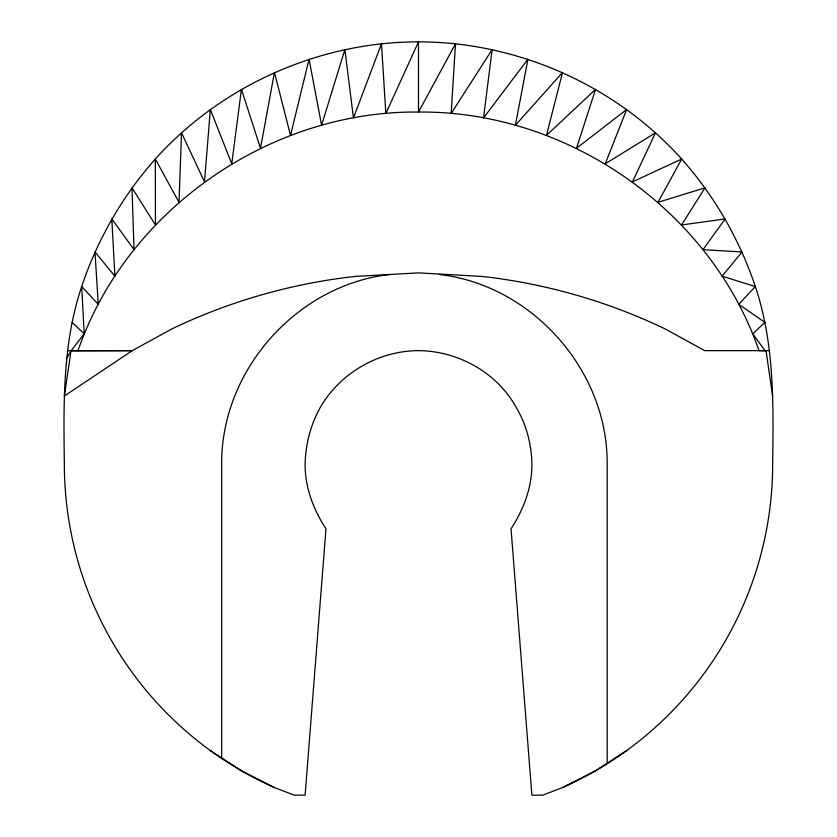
<?xml version="1.0" encoding="UTF-8"?>
<svg xmlns="http://www.w3.org/2000/svg" width="837" height="837" viewBox="0 0 837 837"><rect width="100%" height="100%" fill="white"/><g stroke="black" fill="none" stroke-linecap="round" stroke-linejoin="round"><path stroke-width="1.26" d="M562.548 787.575A354.156 354.156 0 0 0 772.656 464.033C773.43 404.543 774.612 343.704 755.319 286.568C739.646 239.612 714.516 196.088 681.684 159.03C615.362 85.343 517.632 41.829 418.5 41.85C319.368 41.829 221.638 85.343 155.316 159.03C122.484 196.088 97.354 239.612 81.681 286.568C62.388 343.704 63.57 404.543 64.344 464.033A354.156 354.156 0 0 0 274.452 787.575L294.195 795.15L305.118 795.15L325.97 528.827C313.373 509.398 304.961 487.437 305.118 464.033C305.495 444.175 310.705 424.736 320.309 407.347C340.282 372.904 378.69 350.734 418.5 350.651C457.881 350.87 496.697 372.35 515.969 407.012C526.347 424.244 531.485 443.987 531.882 464.033C532.039 487.437 523.627 509.398 511.03 528.827L531.882 795.15L542.805 795.15L562.548 787.575L595.578 770.741L626.672 750.559M67.609 350.651L77.987 350.651C126.659 209.941 269.87 110.484 418.5 112.053C567.13 110.484 710.341 209.941 759.013 350.651L766.012 350.651L772.656 396.006M66.28 358.989L70.999 350.849L84.223 333.806L81.681 286.568L98.274 304.291L94.968 251.958L114.92 276.168L111.792 218.928L134.035 249.656L131.984 187.833L155.462 224.975L155.316 159.03L179.013 202.313L181.524 132.821L204.51 181.87L210.328 109.49L231.755 163.801L241.422 89.297L260.506 148.264L274.452 72.463L290.533 135.374L309.062 59.186L321.607 125.236L344.865 49.592L353.465 117.933L381.484 43.786L385.847 113.529L418.5 41.85L418.5 112.053L455.516 43.786L451.153 113.529L492.135 49.592L483.535 117.933L527.938 59.186L515.393 125.236L562.548 72.463L546.467 135.374L595.578 89.297L576.494 148.264L626.672 109.49L605.245 163.801L655.476 132.821L632.49 181.87L681.684 159.03L657.987 202.313L705.016 187.833L681.538 224.975L725.208 218.928L702.965 249.656L742.032 251.958L722.08 276.168L755.319 286.568L738.726 304.291L764.913 322.371L752.777 333.806L765.06 350.713M389.446 274.505C296.79 285.155 221.219 370.32 221.69 463.593L221.69 757.924M77.987 350.651L132.267 350.651L172.171 328.753A570.897 570.897 0 0 1 354.961 276.43L418.5 272.883L482.039 276.43A570.897 570.897 0 0 1 664.829 328.753L704.733 350.651L769.391 350.651M439.425 274.505C532.081 285.155 607.641 370.32 607.181 463.593L607.181 763.208M274.452 787.575L241.422 770.741L210.328 750.559M72.087 322.371L84.223 333.806M70.999 350.849L64.344 396.006L132.267 350.651L70.999 350.849"/></g></svg>
